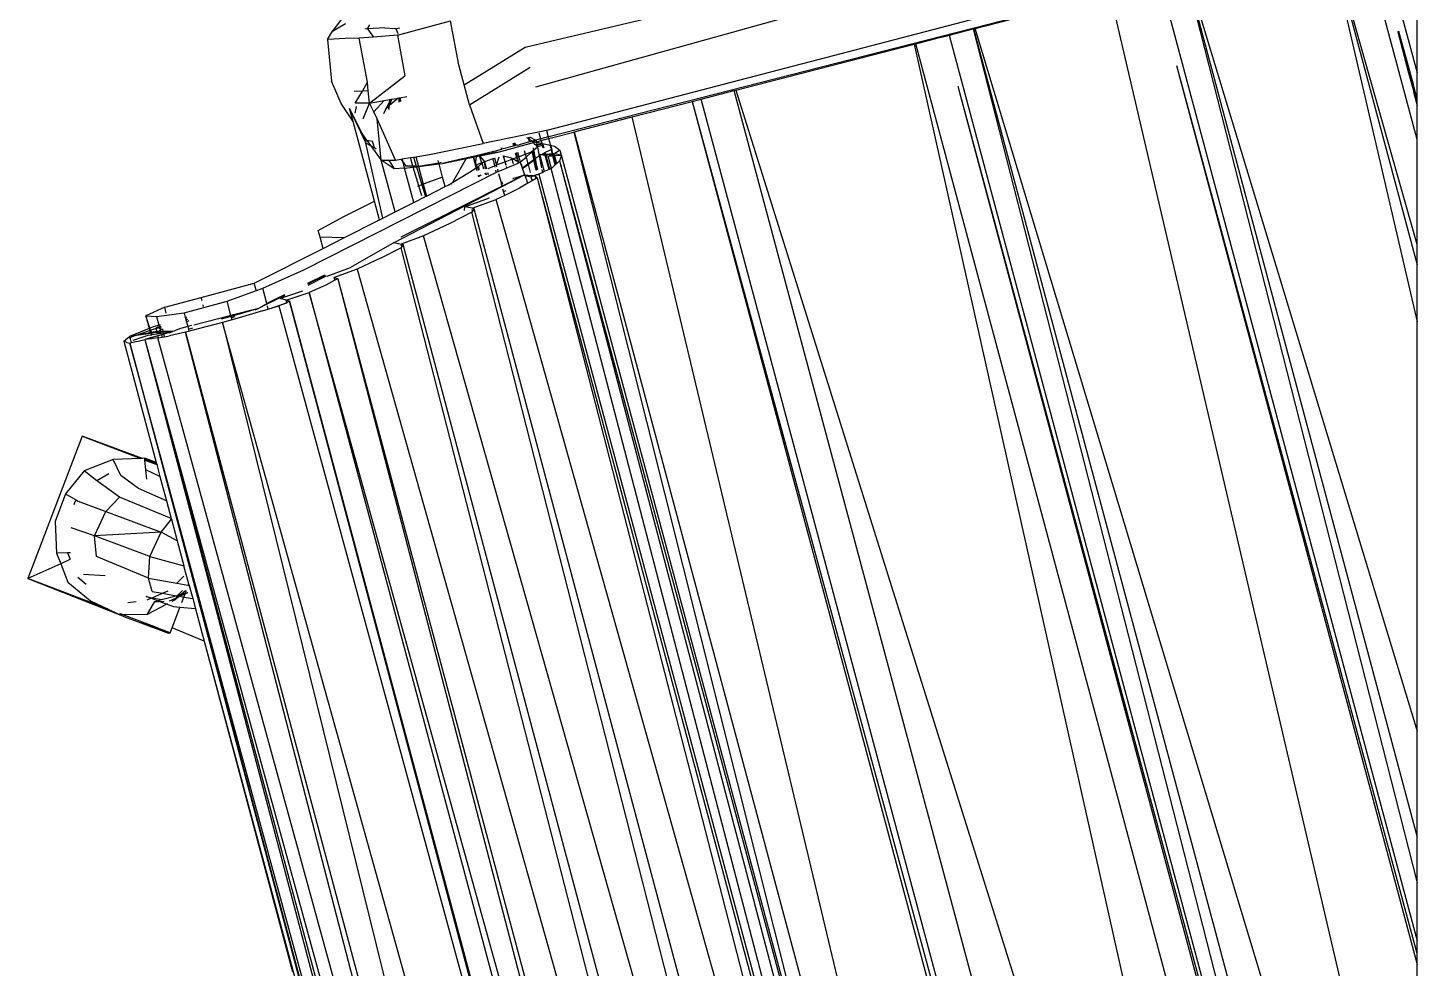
# Model space of a CAD drawing. Header units: millimetres. Extents: x -41292 to 298682, y -22072 to 33155.
# Drawn here: x 37279 to 37574.7, y 3444 to 3644 of the extents above; entities that cross this region are included whole.
import ezdxf

# ---------------------------------------------------------------- set-up
doc = ezdxf.new("R2010")
doc.units = ezdxf.units.MM

# ---------------------------------------------------------------- blocks, each defined once
blk = doc.blocks.new('AHSISHEUD')
for p, q in [((38012.2, 21288.03), (38202.05, 21332.86)), ((38014.47, 21279.56), (38202.05, 21331.83)), ((38016.93, 21270.39), (38202.05, 21318.68)), ((38202.05, 21316.3), (38017.3, 21268.98)), ((38183.06, 21311.36), (38202.05, 21229.59)), ((38183.37, 21311.44), (38202.05, 21241.73)), ((38202.05, 21246.07), (38183.5, 21311.47)), ((38202.05, 21268.35), (38190.21, 21312.5)), ((38194.52, 21310.63), (38202.05, 21282.54)), ((38202.05, 21282.54), (38202.05, 21306.4)), ((38147.34, 21302.15), (38202.05, 21097.97)), ((38152.76, 21303.54), (38202.05, 21110.32)), ((38152.87, 21303.57), (38202.05, 21120.03)), ((38153.16, 21303.65), (38202.05, 21142.56)), ((38107.97, 21291.99), (38136.65, 21299.39)), ((38136.65, 21299.39), (38202.05, 21019.32)), ((37973.74, 21294.73), (37971.22, 21291.41)), ((37971.22, 21291.41), (37973.98, 21293.06)), ((37978.66, 21291.89), (37979.15, 21292.75)), ((37985.06, 21290.58), (37996.34, 21293.61)), ((37998.09, 21284.25), (37996.34, 21293.61)), ((37970.19, 21289.62), (37971.22, 21291.41)), ((37973.91, 21289.86), (37970.19, 21289.62)), ((37970.19, 21289.62), (37971.05, 21280.78)), ((37976.92, 21289.91), (37973.91, 21289.86)), ((37979.95, 21290.16), (37976.92, 21289.91)), ((37978.67, 21280.55), (37976.92, 21289.91)), ((37978.14, 21292.02), (37978.66, 21291.89)), ((37982.37, 21292.13), (37978.66, 21291.89)), ((37978.66, 21291.89), (37979.95, 21290.16)), ((37985.06, 21290.58), (37979.95, 21290.16)), ((37982.37, 21292.13), (37984.68, 21291.99)), ((37984.68, 21291.99), (37985.58, 21292.13)), ((37984.68, 21291.99), (37985.16, 21290.9)), ((37985.06, 21290.58), (37986.62, 21281.93)), ((38095.39, 21288.75), (38100.14, 21289.97)), ((38100.14, 21289.97), (38102.01, 21290.46)), ((38102.01, 21290.46), (38102.48, 21290.58)), ((38102.48, 21290.58), (38107.58, 21291.89)), ((38102.48, 21290.58), (38202.05, 20918.98)), ((38107.58, 21291.89), (38107.69, 21291.92)), ((38107.58, 21291.89), (38202.05, 20922.68)), ((38107.69, 21291.92), (38107.97, 21291.99)), ((38202.05, 20939.76), (38107.69, 21291.92)), ((38202.05, 20980.19), (38107.97, 21291.99)), ((38197.87, 21291.3), (38197.92, 21291.31)), ((38197.92, 21291.31), (38198.06, 21291.35)), ((38197.92, 21291.31), (38200.21, 21282.59)), ((38198.06, 21291.35), (38198.16, 21291.37)), ((38200.35, 21282.77), (38198.06, 21291.35)), ((38198.16, 21291.37), (38198.22, 21291.39)), ((38200.46, 21282.91), (38198.16, 21291.37)), ((37999.23, 21280.01), (38012.2, 21288.03)), ((38057.07, 21278.87), (38095.01, 21288.65)), ((38095.01, 21288.65), (38095.39, 21288.75)), ((38095.01, 21288.65), (38194.86, 20842.27)), ((38202.05, 20890.71), (38095.39, 21288.75)), ((37999.23, 21280.01), (37998.09, 21284.25)), ((38000.36, 21275.78), (38013.33, 21283.79)), ((38202.05, 21095.29), (38150.91, 21284.03)), ((37973.08, 21276.03), (37971.05, 21280.78)), ((37977.59, 21278.68), (37978.67, 21280.55)), ((37978.85, 21278.74), (37978.67, 21280.55)), ((37979.1, 21276.13), (37986.62, 21281.93)), ((38151.18, 21282.74), (38202.05, 21092.9)), ((38200.35, 21282.77), (38200.21, 21282.59)), ((38200.21, 21282.59), (38200.89, 21280.02)), ((38200.46, 21282.91), (38200.35, 21282.77)), ((38201.09, 21280.04), (38200.35, 21282.77)), ((38201.24, 21280.05), (38200.46, 21282.91)), ((38202.05, 21277.07), (38202.05, 21282.54)), ((37977.59, 21278.68), (37975.84, 21278.61)), ((37976.09, 21276.08), (37977.59, 21278.68)), ((37978.85, 21278.74), (37977.59, 21278.68)), ((37979.1, 21276.13), (37978.85, 21278.74)), ((37985.6, 21277.26), (37987.05, 21277.51)), ((38000.36, 21275.78), (37999.23, 21280.01)), ((38049.69, 21276.96), (38056.71, 21278.77)), ((38056.71, 21278.77), (38057.07, 21278.87)), ((38175.13, 20836.82), (38056.71, 21278.77)), ((38057.07, 21278.87), (38194.15, 20842.07)), ((38202.05, 20918.29), (38104.37, 21279.64)), ((38104.58, 21278.69), (38202.05, 20914.92)), ((38201.09, 21280.04), (38200.89, 21280.02)), ((38200.89, 21280.02), (38201.15, 21279.03)), ((38201.24, 21280.05), (38201.09, 21280.04)), ((38201.31, 21279.22), (38201.09, 21280.04)), ((38201.31, 21279.22), (38201.15, 21279.03)), ((38201.15, 21279.03), (38201.36, 21278.23)), ((38201.42, 21279.36), (38201.24, 21280.05)), ((38201.42, 21279.36), (38201.31, 21279.22)), ((38201.56, 21278.28), (38201.31, 21279.22)), ((38201.56, 21278.28), (38201.36, 21278.23)), ((38201.36, 21278.23), (38202.05, 21275.62)), ((38201.71, 21278.32), (38201.42, 21279.36)), ((38201.71, 21278.32), (38201.56, 21278.28)), ((38202.05, 21276.46), (38201.56, 21278.28)), ((38202.05, 21277.07), (38201.71, 21278.32)), ((37975.62, 21272.18), (37973.08, 21276.03)), ((37974.87, 21275), (37977.62, 21269.44)), ((37975.62, 21272.18), (37974.87, 21275)), ((37977.27, 21269.91), (37974.87, 21275)), ((37976.28, 21275.38), (37975.99, 21273.98)), ((37979.1, 21276.13), (37976.09, 21276.08)), ((37977.74, 21272.74), (37979.1, 21276.13)), ((37979.1, 21276.13), (37982.26, 21276.68)), ((37980.03, 21274.25), (37979.1, 21276.13)), ((37982.26, 21276.68), (37980.03, 21274.25)), ((37982.49, 21274.77), (37982.11, 21273.81)), ((37982.26, 21276.68), (37983.38, 21276.87)), ((37982.49, 21274.77), (37983.31, 21276.2)), ((37983.24, 21275.44), (37982.49, 21274.77)), ((37983.19, 21274.96), (37983.4, 21275.59)), ((37983.24, 21275.44), (37983.19, 21274.96)), ((37983.35, 21274.74), (37983.19, 21274.96)), ((37983.31, 21276.2), (37983.24, 21275.44)), ((37983.4, 21275.59), (37983.24, 21275.44)), ((37983.31, 21276.2), (37983.73, 21276.93)), ((37983.38, 21276.87), (37983.31, 21276.2)), ((37983.38, 21276.87), (37983.73, 21276.93)), ((37985.21, 21277.19), (37983.4, 21275.59)), ((37983.4, 21275.59), (37983.87, 21276.96)), ((37983.73, 21276.93), (37983.87, 21276.96)), ((37983.87, 21276.96), (37985.21, 21277.19)), ((37985.21, 21277.19), (37985.44, 21277.23)), ((37985.42, 21276.29), (37985.44, 21277.23)), ((37985.44, 21277.23), (37985.54, 21277.25)), ((37985.54, 21277.25), (37985.6, 21277.26)), ((37985.54, 21277.25), (37985.67, 21276.48)), ((37985.6, 21277.26), (37985.79, 21276.56)), ((38000.36, 21275.78), (38003.33, 21267.51)), ((38035.02, 21273.18), (38047.75, 21276.46)), ((38047.75, 21276.46), (38047.79, 21276.47)), ((38047.75, 21276.46), (38166.22, 20834.36)), ((38047.79, 21276.47), (38049.69, 21276.96)), ((38047.79, 21276.47), (38168.1, 20834.88)), ((38168.14, 20834.89), (38049.69, 21276.96)), ((38202.05, 21276.46), (38202.05, 21277.07)), ((38202.05, 21275.62), (38202.05, 21276.46)), ((38202.05, 21268.35), (38202.05, 21275.62)), ((37980.16, 21255.25), (37975.62, 21272.18)), ((37980.75, 21272.79), (37980.03, 21274.25)), ((37981.61, 21263.95), (37980.75, 21272.79)), ((37984.62, 21264), (37980.75, 21272.79)), ((38022.67, 21269.99), (38035.02, 21273.18)), ((38141.41, 20827.5), (38035.02, 21273.18)), ((37978.26, 21267.82), (37977.27, 21269.91)), ((37977.27, 21269.91), (37977.62, 21269.44)), ((37977.62, 21269.44), (37978.17, 21268.32)), ((37977.62, 21269.44), (37978.47, 21268.26)), ((38016.75, 21270.32), (38003.33, 21267.51)), ((38012.99, 21268.49), (38012.61, 21268.71)), ((38012.99, 21268.49), (38012.9, 21268.82)), ((38013.18, 21268.38), (38013.05, 21268.88)), ((38013.18, 21268.93), (38014.48, 21268.23)), ((38015.57, 21268.52), (38015.24, 21269.73)), ((38017.12, 21268.93), (38015.57, 21268.52)), ((38016.93, 21270.39), (38016.75, 21270.32)), ((38016.75, 21270.32), (38017.12, 21268.93)), ((38017.3, 21268.98), (38017.12, 21268.93)), ((38017.12, 21268.93), (38017.21, 21268.58)), ((38017.21, 21268.58), (38018.1, 21268.82)), ((38018.1, 21268.82), (38022.57, 21269.97)), ((38022.57, 21269.97), (38022.67, 21269.99)), ((38022.57, 21269.97), (38082.36, 21032.27)), ((38022.67, 21269.99), (38141.24, 20827.46)), ((37978.17, 21268.32), (37978.26, 21267.82)), ((37978.17, 21268.32), (37978.47, 21268.26)), ((37978.36, 21267.62), (37978.26, 21267.82)), ((37981.98, 21251.67), (37978.36, 21267.62)), ((37979.36, 21267.04), (37978.36, 21267.62)), ((37978.47, 21268.26), (37979.77, 21268)), ((37978.47, 21268.26), (37979.36, 21267.04)), ((37979.36, 21267.04), (37981.61, 21263.95)), ((37980.14, 21266.58), (37979.36, 21267.04)), ((37979.77, 21268), (37979.82, 21268.02)), ((37980.14, 21266.58), (37979.77, 21268)), ((37980.55, 21266.35), (37980.14, 21266.58)), ((37991.86, 21265.19), (38003.33, 21267.51)), ((38006.46, 21265.7), (38002.51, 21264.95)), ((38002.58, 21264.91), (38006.46, 21265.7)), ((38005.05, 21265.7), (38004.61, 21265.58)), ((38005.04, 21265.75), (38005.05, 21265.7)), ((38005.39, 21265.79), (38005.05, 21265.7)), ((38005.39, 21265.79), (38005.36, 21265.87)), ((38007.14, 21266.26), (38005.39, 21265.79)), ((38006.46, 21265.7), (38014.04, 21267.74)), ((38007.14, 21266.57), (38007.2, 21266.45)), ((38007.18, 21266.39), (38007.14, 21266.26)), ((38007.21, 21266.28), (38007.14, 21266.26)), ((38007.2, 21266.45), (38007.16, 21266.58)), ((38007.2, 21266.45), (38007.18, 21266.39)), ((38007.24, 21266.29), (38007.18, 21266.39)), ((38007.18, 21266.39), (38007.21, 21266.28)), ((38007.25, 21266.61), (38007.2, 21266.45)), ((38007.24, 21266.29), (38007.21, 21266.28)), ((38009.76, 21266.96), (38007.24, 21266.29)), ((38009.61, 21267.53), (38009.76, 21266.96)), ((38010, 21267.02), (38009.76, 21266.96)), ((38010, 21267.02), (38009.85, 21267.63)), ((38010, 21267.68), (38010.17, 21267.07)), ((38010.17, 21267.07), (38010, 21267.02)), ((38010.59, 21267.18), (38010.17, 21267.07)), ((38010.59, 21267.18), (38010.3, 21267.18)), ((38010.59, 21267.18), (38010.94, 21267.28)), ((38013.15, 21267.87), (38010.94, 21267.28)), ((38012.04, 21266.06), (38012.26, 21265.23)), ((38012.26, 21265.23), (38013.64, 21265.73)), ((38012.42, 21264.65), (38013.64, 21265.73)), ((38013.15, 21267.87), (38012.99, 21268.49)), ((38013.18, 21268.38), (38012.99, 21268.49)), ((38013.3, 21267.91), (38013.15, 21267.87)), ((38013.78, 21268.04), (38013.18, 21268.38)), ((38013.3, 21267.91), (38013.18, 21268.38)), ((38013.78, 21268.04), (38013.3, 21267.91)), ((38013.64, 21265.73), (38013.57, 21265.92)), ((38013.7, 21265.75), (38013.64, 21265.73)), ((38013.64, 21265.73), (38013.93, 21264.55)), ((38013.7, 21265.75), (38013.66, 21265.88)), ((38013.7, 21265.75), (38014.11, 21266.15)), ((38013.84, 21265.81), (38013.7, 21265.75)), ((38014.13, 21264.08), (38013.7, 21265.75)), ((38014.48, 21268.23), (38013.78, 21268.04)), ((38013.95, 21267.84), (38013.78, 21268.04)), ((38013.89, 21265.79), (38013.84, 21265.81)), ((38014.27, 21264.18), (38013.89, 21265.79)), ((38014.31, 21264.22), (38013.89, 21265.79)), ((38014.52, 21268.21), (38013.95, 21267.84)), ((38014.04, 21267.74), (38013.95, 21267.84)), ((38014.11, 21266.15), (38014.03, 21266.59)), ((38014.4, 21267.8), (38014.04, 21267.74)), ((38014.39, 21267.34), (38014.04, 21267.74)), ((38014.11, 21266.15), (38014.86, 21266.81)), ((38014.44, 21264.31), (38014.11, 21266.15)), ((38014.39, 21267.34), (38014.74, 21267.38)), ((38014.61, 21267.09), (38014.39, 21267.34)), ((38014.4, 21267.8), (38014.61, 21267.88)), ((38014.64, 21267.75), (38014.4, 21267.8)), ((38014.48, 21268.23), (38014.52, 21268.21)), ((38015.57, 21268.52), (38014.52, 21268.21)), ((38014.52, 21268.21), (38014.61, 21267.88)), ((38014.61, 21267.88), (38015.66, 21268.16)), ((38014.61, 21267.88), (38014.64, 21267.75)), ((38014.61, 21267.09), (38014.8, 21267.15)), ((38014.86, 21266.81), (38014.61, 21267.09)), ((38015.84, 21267.5), (38014.64, 21267.75)), ((38014.64, 21267.75), (38014.74, 21267.38)), ((38014.74, 21267.38), (38015.85, 21267.47)), ((38014.74, 21267.38), (38014.8, 21267.15)), ((38014.8, 21267.15), (38015.85, 21267.47)), ((38014.8, 21267.15), (38014.86, 21266.81)), ((38015.94, 21267.11), (38014.86, 21266.81)), ((38014.92, 21266.72), (38014.86, 21266.81)), ((38015.25, 21264.91), (38014.92, 21266.72)), ((38015.66, 21268.16), (38015.57, 21268.52)), ((38015.66, 21268.16), (38017.21, 21268.58)), ((38015.84, 21267.5), (38015.66, 21268.16)), ((38015.93, 21267.51), (38015.84, 21267.5)), ((38015.85, 21267.47), (38015.84, 21267.5)), ((38015.85, 21267.47), (38015.93, 21267.51)), ((38015.94, 21267.11), (38015.85, 21267.47)), ((38016.05, 21266.69), (38015.88, 21266.62)), ((38015.93, 21267.51), (38016.18, 21266.59)), ((38015.93, 21267.51), (38017.59, 21267.17)), ((38016.05, 21266.69), (38015.94, 21267.11)), ((38016.08, 21266.6), (38016.05, 21266.69)), ((38016.45, 21265.59), (38017.78, 21266.27)), ((38017.21, 21268.58), (38017.59, 21267.17)), ((38017.59, 21267.17), (38017.78, 21266.43)), ((38017.59, 21267.17), (38017.81, 21266.43)), ((38017.74, 21266.44), (38017.59, 21267.17)), ((38017.59, 21267.17), (38018.44, 21266.99)), ((38017.78, 21266.27), (38017.82, 21266.29)), ((38018.02, 21265.33), (38017.78, 21266.27)), ((38017.82, 21266.29), (38017.85, 21266.3)), ((38017.82, 21266.29), (38018.07, 21265.33)), ((38017.85, 21266.3), (38018.05, 21266.4)), ((38017.85, 21266.3), (38018.07, 21265.33)), ((38018.44, 21266.99), (38019.63, 21266.1)), ((38019.63, 21266.1), (38018.44, 21265.35)), ((38019.63, 21266.1), (38019.91, 21265.07)), ((38202.05, 21246.07), (38202.05, 21268.35)), ((37981.61, 21263.95), (37983.21, 21263.98)), ((37984.35, 21262.17), (37981.61, 21263.95)), ((37984.55, 21252.97), (37981.61, 21263.95)), ((37983.21, 21263.98), (37984.62, 21264)), ((37983.21, 21263.98), (37984.35, 21262.17)), ((37984.62, 21264), (37985.81, 21264.2)), ((37985.81, 21264.2), (37986.07, 21264.24)), ((37985.81, 21264.2), (37986.24, 21263.58)), ((37986.07, 21264.24), (37987.8, 21264.52)), ((37986.24, 21263.58), (37986.07, 21264.24)), ((37986.24, 21263.58), (37986.85, 21262.71)), ((37986.59, 21262.26), (37986.24, 21263.58)), ((37987.8, 21264.52), (37988.47, 21264.63)), ((37988.36, 21262.69), (37987.8, 21264.52)), ((37988.47, 21264.63), (37988.96, 21264.71)), ((37988.47, 21264.63), (37989.07, 21262.68)), ((37988.96, 21264.71), (37991.86, 21265.19)), ((37988.96, 21264.71), (37989.51, 21262.67)), ((37993.86, 21263.37), (37989.51, 21262.67)), ((37989.51, 21262.67), (37993.91, 21263.19)), ((37993.86, 21263.37), (37993.71, 21263.92)), ((37994.39, 21263.46), (37993.86, 21263.37)), ((37993.91, 21263.19), (37993.86, 21263.37)), ((37993.91, 21263.19), (37994.64, 21263.29)), ((37994.67, 21260.35), (37993.91, 21263.19)), ((37994.64, 21263.29), (37999.71, 21264.32)), ((37998.87, 21264.26), (37994.64, 21263.29)), ((37999.71, 21264.32), (37996.78, 21259.25)), ((37999.77, 21264.43), (37998.87, 21264.26)), ((37999.71, 21264.32), (38001.25, 21264.64)), ((37999.77, 21264.43), (37999.71, 21264.32)), ((37999.79, 21264.47), (37999.77, 21264.43)), ((38001.19, 21264.79), (37999.79, 21264.47)), ((38001.22, 21264.71), (37999.79, 21264.47)), ((38001.84, 21264.94), (38001.19, 21264.79)), ((38001.22, 21264.71), (38001.19, 21264.79)), ((38001.82, 21264.82), (38001.22, 21264.71)), ((38001.25, 21264.64), (38001.22, 21264.71)), ((38001.25, 21264.64), (38001.82, 21264.75)), ((38001.66, 21263.58), (38001.25, 21264.64)), ((38001.62, 21263.23), (38001.25, 21264.64)), ((38001.61, 21263.18), (38001.56, 21262.86)), ((38001.68, 21262.9), (38001.56, 21262.86)), ((38001.56, 21262.86), (38001.57, 21262.82)), ((38001.62, 21263.23), (38001.61, 21263.18)), ((38001.68, 21262.9), (38001.61, 21263.18)), ((38001.66, 21263.58), (38001.62, 21263.23)), ((38001.82, 21264.75), (38001.66, 21263.58)), ((38001.9, 21262.98), (38001.66, 21263.58)), ((38001.9, 21262.98), (38001.68, 21262.9)), ((38001.83, 21262.36), (38001.68, 21262.9)), ((38002.51, 21264.95), (38001.82, 21264.82)), ((38001.84, 21264.94), (38001.82, 21264.82)), ((38001.82, 21264.75), (38002.53, 21264.9)), ((38001.82, 21264.82), (38001.82, 21264.75)), ((38002.39, 21265.07), (38001.84, 21264.94)), ((38003.02, 21263.39), (38001.9, 21262.98)), ((38002.08, 21262.53), (38001.9, 21262.98)), ((38002.35, 21262.71), (38003.05, 21263.32)), ((38004.61, 21265.58), (38002.39, 21265.07)), ((38002.49, 21265.01), (38002.39, 21265.07)), ((38002.51, 21264.95), (38002.49, 21265.01)), ((38002.53, 21264.9), (38002.51, 21264.95)), ((38002.58, 21264.91), (38002.53, 21264.9)), ((38003.02, 21263.39), (38002.53, 21264.9)), ((38003.57, 21263.79), (38002.58, 21264.91)), ((38003.19, 21263.45), (38003.02, 21263.39)), ((38003.05, 21263.32), (38003.02, 21263.39)), ((38003.05, 21263.32), (38003.19, 21263.45)), ((38003.47, 21262.04), (38003.05, 21263.32)), ((38003.19, 21263.45), (38003.57, 21263.79)), ((38003.6, 21263.6), (38003.19, 21263.45)), ((38003.57, 21263.79), (38003.6, 21263.6)), ((38005.37, 21264.27), (38003.6, 21263.6)), ((38003.6, 21263.6), (38004.01, 21262.14)), ((38003.82, 21262.11), (38003.6, 21263.6)), ((38004.34, 21262.21), (38005.7, 21262.79)), ((38005.69, 21264.36), (38005.37, 21264.27)), ((38005.37, 21264.27), (38005.7, 21262.79)), ((38005.7, 21262.79), (38006.07, 21262.95)), ((38005.7, 21262.79), (38005.76, 21262.49)), ((38006.11, 21263.08), (38005.76, 21264.38)), ((38006.11, 21263.08), (38006.07, 21262.95)), ((38006.07, 21262.95), (38006.14, 21262.97)), ((38006.6, 21264.6), (38006.11, 21263.08)), ((38006.14, 21262.97), (38006.11, 21263.08)), ((38006.14, 21262.97), (38007.91, 21263.62)), ((38006.24, 21262.59), (38006.14, 21262.97)), ((38007.59, 21264.83), (38007.51, 21264.85)), ((38007.58, 21264.87), (38007.59, 21264.83)), ((38007.65, 21264.81), (38007.59, 21264.83)), ((38007.59, 21264.83), (38007.91, 21263.62)), ((38007.65, 21264.81), (38007.63, 21264.88)), ((38009.35, 21264.42), (38007.65, 21264.81)), ((38007.97, 21263.65), (38007.65, 21264.81)), ((38007.91, 21263.62), (38007.97, 21263.65)), ((38007.91, 21263.62), (38008.09, 21262.95)), ((38007.97, 21263.65), (38009.41, 21264.18)), ((38008.16, 21262.96), (38007.97, 21263.65)), ((38008.33, 21262.34), (38009.73, 21262.94)), ((38009.35, 21264.42), (38009.41, 21264.18)), ((38009.63, 21264.26), (38009.35, 21264.42)), ((38009.41, 21264.18), (38009.63, 21264.26)), ((38009.41, 21264.18), (38009.65, 21263.26)), ((38009.63, 21264.26), (38010.41, 21264.54)), ((38010.64, 21263.65), (38009.63, 21264.26)), ((38009.69, 21263.09), (38009.73, 21262.94)), ((38009.69, 21263.09), (38009.75, 21262.95)), ((38009.73, 21262.94), (38009.75, 21262.95)), ((38009.75, 21262.95), (38010.72, 21263.36)), ((38010.14, 21265.55), (38010.41, 21264.54)), ((38010.61, 21264.62), (38010.36, 21265.61)), ((38010.41, 21264.54), (38010.61, 21264.62)), ((38010.41, 21264.54), (38010.64, 21263.65)), ((38010.57, 21265.67), (38010.86, 21264.71)), ((38010.61, 21264.62), (38010.86, 21264.71)), ((38010.89, 21263.51), (38010.61, 21264.62)), ((38010.64, 21263.65), (38010.7, 21263.47)), ((38010.89, 21263.51), (38010.64, 21263.65)), ((38010.71, 21263.41), (38010.72, 21263.36)), ((38010.72, 21263.36), (38010.91, 21263.44)), ((38010.86, 21264.71), (38012.26, 21265.23)), ((38010.86, 21264.71), (38011.19, 21263.56)), ((38010.91, 21263.44), (38010.9, 21263.47)), ((38010.91, 21263.44), (38010.96, 21263.47)), ((38010.96, 21263.47), (38010.94, 21263.48)), ((38010.96, 21263.47), (38011.19, 21263.56)), ((38011.19, 21263.56), (38012.42, 21264.65)), ((38011.3, 21263.27), (38011.19, 21263.56)), ((38011.37, 21263.23), (38011.3, 21263.27)), ((38011.34, 21263.16), (38011.3, 21263.27)), ((38011.34, 21263.16), (38011.37, 21263.23)), ((38011.51, 21262.69), (38011.34, 21263.16)), ((38011.37, 21263.23), (38011.51, 21262.69)), ((38012.83, 21263.12), (38011.67, 21262.27)), ((38011.69, 21262.19), (38012.84, 21263.06)), ((38012.26, 21265.23), (38012.42, 21264.65)), ((38012.42, 21264.65), (38012.83, 21263.12)), ((38014.06, 21264.03), (38012.83, 21263.12)), ((38012.83, 21263.12), (38012.84, 21263.06)), ((38012.84, 21263.06), (38014.06, 21264.03)), ((38012.84, 21263.06), (38013.31, 21261.33)), ((38013.93, 21264.55), (38014.09, 21264.05)), ((38014.09, 21264.05), (38014.06, 21264)), ((38014.09, 21264.05), (38014.06, 21264.03)), ((38014.06, 21264), (38014.67, 21261.88)), ((38014.59, 21261.85), (38014.06, 21264)), ((38014.64, 21261.87), (38014.06, 21264)), ((38014.13, 21264.08), (38014.09, 21264.05)), ((38014.27, 21264.18), (38014.13, 21264.08)), ((38014.7, 21261.89), (38014.13, 21264.08)), ((38014.31, 21264.22), (38014.27, 21264.18)), ((38014.85, 21261.96), (38014.27, 21264.18)), ((38014.44, 21264.31), (38014.31, 21264.22)), ((38014.71, 21262.73), (38014.31, 21264.22)), ((38015.25, 21264.91), (38014.44, 21264.31)), ((38014.71, 21262.73), (38014.44, 21264.31)), ((38014.85, 21261.96), (38014.71, 21262.73)), ((38014.92, 21261.98), (38014.71, 21262.73)), ((38015.38, 21265), (38015.25, 21264.91)), ((38015.77, 21262.33), (38015.25, 21264.91)), ((38015.31, 21265.24), (38015.38, 21265)), ((38015.57, 21265.14), (38015.38, 21265)), ((38015.38, 21265), (38016.06, 21262.45)), ((38015.57, 21265.14), (38016.36, 21265.55)), ((38016.45, 21265.21), (38015.57, 21265.14)), ((38016.52, 21264.97), (38015.57, 21265.14)), ((38016.36, 21265.55), (38016.45, 21265.59)), ((38016.45, 21265.21), (38016.36, 21265.55)), ((38016.45, 21265.59), (38016.56, 21265.22)), ((38016.56, 21265.22), (38016.45, 21265.21)), ((38016.52, 21264.97), (38016.45, 21265.21)), ((38017.32, 21261.99), (38016.52, 21264.97)), ((38016.63, 21264.95), (38016.52, 21264.97)), ((38018.02, 21265.33), (38016.56, 21265.22)), ((38016.56, 21265.22), (38018.04, 21265.28)), ((38016.56, 21265.22), (38016.63, 21264.95)), ((38016.63, 21264.95), (38017.43, 21262.04)), ((38017.11, 21264.86), (38016.63, 21264.95)), ((38017.11, 21264.86), (38018.06, 21265.19)), ((38017.11, 21264.86), (38018.12, 21264.94)), ((38017.82, 21262.24), (38017.11, 21264.86)), ((38018.63, 21262.97), (38017.82, 21262.24)), ((38018.04, 21265.28), (38018.02, 21265.33)), ((38018.07, 21265.33), (38018.02, 21265.33)), ((38018.06, 21265.19), (38018.04, 21265.28)), ((38018.04, 21265.28), (38018.09, 21265.28)), ((38018.06, 21265.19), (38018.11, 21265.2)), ((38018.12, 21264.94), (38018.06, 21265.19)), ((38018.39, 21265.36), (38018.07, 21265.33)), ((38018.07, 21265.33), (38018.09, 21265.28)), ((38018.09, 21265.28), (38018.36, 21265.29)), ((38018.09, 21265.28), (38018.11, 21265.2)), ((38018.11, 21265.2), (38018.36, 21265.29)), ((38018.11, 21265.2), (38018.18, 21264.94)), ((38018.12, 21264.94), (38018.18, 21264.94)), ((38018.63, 21262.97), (38018.12, 21264.94)), ((38018.18, 21264.94), (38018.45, 21264.96)), ((38018.18, 21264.94), (38018.68, 21263.02)), ((38018.18, 21264.94), (38018.72, 21263.05)), ((38018.39, 21265.36), (38018.36, 21265.29)), ((38018.36, 21265.29), (38018.45, 21264.96)), ((38018.44, 21265.35), (38018.39, 21265.36)), ((38019.91, 21265.07), (38018.44, 21265.35)), ((38018.45, 21264.96), (38019.91, 21265.07)), ((38018.45, 21264.96), (38018.91, 21263.22)), ((38018.68, 21263.02), (38018.63, 21262.97)), ((38018.72, 21263.05), (38018.68, 21263.02)), ((38018.91, 21263.22), (38018.72, 21263.05)), ((38019.57, 21263.82), (38018.91, 21263.22)), ((38019.94, 21264.96), (38019.57, 21263.82)), ((38019.57, 21263.82), (38133, 20832.12)), ((38019.57, 21263.82), (38136.36, 20830.73)), ((38019.98, 21265.08), (38019.91, 21265.07)), ((38019.91, 21265.07), (38019.94, 21264.96)), ((38019.98, 21265.08), (38019.94, 21264.96)), ((38082.36, 21032.27), (38019.98, 21265.08)), ((37965.17, 21240.65), (38006.45, 21261.54)), ((37986.59, 21262.26), (37984.35, 21262.17)), ((37986.59, 21262.26), (37988.42, 21262.5)), ((37988.54, 21255), (37986.59, 21262.26)), ((37988.36, 21262.69), (37986.85, 21262.71)), ((37989.07, 21262.68), (37988.36, 21262.69)), ((37988.42, 21262.5), (37988.36, 21262.69)), ((37988.42, 21262.5), (37989.1, 21262.58)), ((37989.63, 21258.53), (37988.42, 21262.5)), ((37989.51, 21262.67), (37989.07, 21262.68)), ((37989.07, 21262.68), (37989.1, 21262.58)), ((37989.1, 21262.58), (37989.51, 21262.67)), ((37989.1, 21262.58), (37990.28, 21258.76)), ((37989.51, 21262.67), (37990.53, 21258.85)), ((37994.67, 21260.35), (37990.53, 21258.85)), ((37995.2, 21258.36), (37994.67, 21260.35)), ((37996.78, 21259.25), (38000.42, 21261.43)), ((38000.42, 21261.43), (38001.83, 21262.36)), ((38001.83, 21262.36), (38002.08, 21262.53)), ((38002.02, 21261.75), (38001.83, 21262.36)), ((38001.99, 21261.74), (38001.83, 21262.36)), ((38002.08, 21262.53), (38002.35, 21262.71)), ((38002.35, 21261.82), (38002.08, 21262.53)), ((38002.34, 21260.43), (38002.26, 21260.73)), ((38002.38, 21260.45), (38002.3, 21260.74)), ((38002.43, 21261.83), (38002.35, 21262.71)), ((38002.55, 21260.49), (38002.52, 21260.81)), ((38002.84, 21260.57), (38002.72, 21260.88)), ((38003.86, 21260.84), (38003.74, 21261.2)), ((38004, 21260.88), (38003.94, 21261.26)), ((38004.23, 21261.35), (38004.33, 21260.97)), ((38005.9, 21261.88), (38006, 21261.42)), ((38006.52, 21261.57), (38006.39, 21262.04)), ((38006.45, 21261.54), (38006.52, 21261.57)), ((38006.52, 21261.57), (38008.26, 21262.31)), ((38007.17, 21259.13), (38006.65, 21261.07)), ((38011.93, 21260.77), (38007.35, 21258.46)), ((38007.37, 21258.4), (38011.93, 21260.77)), ((38008.18, 21262.61), (38008.26, 21262.31)), ((38008.33, 21262.34), (38008.25, 21262.63)), ((38008.26, 21262.31), (38008.33, 21262.34)), ((38009.6, 21260.11), (38011.93, 21260.77)), ((38011.67, 21262.27), (38011.51, 21262.69)), ((38011.69, 21262.19), (38011.67, 21262.27)), ((38012.17, 21260.87), (38011.69, 21262.19)), ((38012.2, 21260.79), (38011.93, 21260.77)), ((38011.93, 21260.77), (38012.22, 21260.75)), ((38012.22, 21260.75), (38012.2, 21260.79)), ((38013.48, 21260.67), (38012.2, 21260.79)), ((38012.22, 21260.75), (38013.47, 21260.47)), ((38012.82, 21259.09), (38012.22, 21260.75)), ((38013.42, 21260.89), (38013.48, 21260.67)), ((38013.53, 21260.49), (38013.47, 21260.47)), ((38013.47, 21260.47), (38013.7, 21259.6)), ((38013.48, 21260.67), (38013.53, 21260.49)), ((38013.96, 21260.64), (38013.48, 21260.67)), ((38013.53, 21260.49), (38013.96, 21260.64)), ((38014.45, 21260.61), (38013.53, 21260.49)), ((38014.58, 21260.11), (38013.7, 21259.6)), ((38013.96, 21260.64), (38014.82, 21260.92)), ((38014.45, 21260.61), (38013.96, 21260.64)), ((38014.58, 21260.11), (38014.45, 21260.61)), ((38014.45, 21260.61), (38014.76, 21260.21)), ((38014.76, 21260.21), (38014.58, 21260.11)), ((38014.76, 21260.21), (38125.13, 20832.34)), ((38014.76, 21260.21), (38091.26, 20974.7)), ((38014.82, 21260.92), (38014.8, 21261.01)), ((38014.82, 21260.92), (38014.88, 21260.95)), ((38014.88, 21260.95), (38014.86, 21261.01)), ((38014.88, 21260.95), (38014.92, 21260.96)), ((38014.9, 21261.02), (38014.92, 21260.96)), ((38014.92, 21260.96), (38014.94, 21260.97)), ((38014.94, 21260.97), (38014.93, 21261.02)), ((38014.94, 21260.97), (38015.02, 21260.99)), ((38015.02, 21260.99), (38015.15, 21261.04)), ((38015.02, 21260.99), (38015.02, 21261.02)), ((38015.96, 21261.39), (38015.15, 21261.04)), ((38015.15, 21261.04), (38130.16, 20831.81)), ((38015.96, 21261.39), (38015.84, 21261.98)), ((38016.31, 21261.54), (38015.96, 21261.39)), ((38016.09, 21262.33), (38016.31, 21261.54)), ((38017.32, 21261.99), (38016.31, 21261.54)), ((38017.43, 21262.04), (38017.32, 21261.99)), ((38017.76, 21262.19), (38017.43, 21262.04)), ((38017.82, 21262.24), (38017.76, 21262.19)), ((38130.16, 20831.81), (38017.76, 21262.19)), ((37984.39, 21246.44), (38007.37, 21258.4)), ((37985.87, 21247.7), (38007.35, 21258.46)), ((37989.34, 21258.43), (37989.63, 21258.53)), ((37989.63, 21258.53), (37989.84, 21258.6)), ((37990.28, 21256.39), (37989.63, 21258.53)), ((37990.28, 21258.76), (37989.84, 21258.6)), ((37990.53, 21258.85), (37990.28, 21258.76)), ((37990.28, 21258.76), (37991.05, 21256.26)), ((37990.53, 21258.85), (37991.21, 21256.34)), ((37991.21, 21256.34), (37995.2, 21258.36)), ((38007.35, 21258.46), (37992.15, 21250.77)), ((37995.2, 21258.36), (37995.87, 21258.7)), ((37995.87, 21258.7), (37996.78, 21259.25)), ((37996.6, 21258.93), (37996.57, 21258.89)), ((38007.17, 21259.13), (38007.1, 21259.09)), ((38007.43, 21259.28), (38007.17, 21259.13)), ((38007.23, 21258.89), (38007.17, 21259.13)), ((38007.17, 21258.84), (38007.23, 21258.89)), ((38007.23, 21258.89), (38007.51, 21259.1)), ((38007.35, 21258.46), (38007.23, 21258.89)), ((38007.37, 21258.4), (38007.35, 21258.46)), ((38007.38, 21258.34), (38007.37, 21258.4)), ((38007.65, 21257.33), (38007.51, 21257.85)), ((38007.58, 21257.3), (38007.65, 21257.33)), ((38007.65, 21257.33), (38008.21, 21257.52)), ((38007.88, 21256.49), (38007.65, 21257.33)), ((38011.06, 21258.06), (38007.88, 21256.49)), ((38012.82, 21259.09), (38011.06, 21258.06)), ((38013.7, 21259.6), (38012.82, 21259.09)), ((37973.48, 21251.95), (37980.16, 21255.25)), ((37981.22, 21251.29), (37980.16, 21255.25)), ((37984.55, 21252.97), (37988.54, 21255)), ((37988.54, 21255), (37991.05, 21256.26)), ((37991.05, 21256.26), (37991.21, 21256.34)), ((37999.31, 21253.25), (37999.42, 21254.07)), ((37999.42, 21254.07), (38004.65, 21255.96)), ((38000.94, 21253.75), (37999.42, 21254.07)), ((38000.94, 21253.75), (38006.08, 21255.6)), ((38007.88, 21256.49), (38006.08, 21255.6)), ((38125.13, 20832.34), (38006.08, 21255.6)), ((37968.22, 21249.02), (37973.48, 21251.95)), ((37973.66, 21247.46), (37981.22, 21251.29)), ((37981.22, 21251.29), (37981.98, 21251.67)), ((37981.98, 21251.67), (37984.55, 21252.97)), ((38000.88, 21252.96), (37996.23, 21250.51)), ((38001.02, 21253.17), (38000.88, 21252.96)), ((38108.51, 20831.47), (38000.88, 21252.96)), ((38000.91, 21253.57), (38001.02, 21253.17)), ((38001.37, 21253.66), (38000.94, 21253.75)), ((38001.37, 21253.66), (38001.02, 21253.17)), ((38114.14, 20831), (38001.37, 21253.66)), ((37968.6, 21247.61), (37968.22, 21249.02)), ((37996.23, 21250.51), (37990.62, 21247.86)), ((37954.59, 21237.81), (37969.24, 21245.22)), ((37969.24, 21245.22), (37968.6, 21247.61)), ((37973.66, 21247.46), (37968.6, 21247.61)), ((37969.24, 21245.22), (37973.66, 21247.46)), ((37984.39, 21246.44), (37975.07, 21241.13)), ((37981.62, 21243.18), (37985.79, 21245.36)), ((37984.39, 21246.44), (37985.86, 21246.11)), ((37985.99, 21245.63), (37985.79, 21245.36)), ((37985.79, 21245.36), (38092.19, 20830.51)), ((37990.62, 21247.86), (37985.86, 21246.11)), ((37985.86, 21246.11), (37986.29, 21246.03)), ((37985.99, 21245.63), (37985.86, 21246.11)), ((37986.29, 21246.03), (37985.99, 21245.63)), ((38097.33, 20830.09), (37986.29, 21246.03)), ((38108.51, 20831.47), (37990.62, 21247.86)), ((38202.05, 21241.73), (38202.05, 21246.07)), ((37981.62, 21243.18), (37976.49, 21240.78)), ((37956.38, 21236.78), (37965.17, 21240.65)), ((37969.53, 21239.53), (37965.94, 21237.77)), ((37965.96, 21237.71), (37969.53, 21239.53)), ((37969.65, 21239.49), (37965.97, 21237.66)), ((37966.03, 21237.43), (37969.97, 21239.41)), ((37969.53, 21239.53), (37969.56, 21239.52)), ((37970.11, 21239.31), (37975.07, 21241.13)), ((37976.49, 21240.78), (37971.6, 21239.01)), ((37976.49, 21240.78), (38092.19, 20830.51)), ((38202.05, 21229.59), (38202.05, 21241.73)), ((37943.3, 21234.79), (37954.59, 21237.81)), ((37948.81, 21234), (37956.38, 21236.78)), ((37954.98, 21236.34), (37954.59, 21237.81)), ((37957.26, 21233.49), (37956.38, 21236.78)), ((37960.66, 21234.77), (37964.94, 21236.19)), ((37969.85, 21237.42), (37966.27, 21235.82)), ((37971.75, 21238.45), (37969.85, 21237.42)), ((37971.75, 21238.45), (37971.6, 21239.01)), ((37971.6, 21239.01), (37972.34, 21238.77)), ((37972.34, 21238.77), (37971.75, 21238.45)), ((37972.34, 21238.77), (38081.95, 20829.69)), ((37972.34, 21238.77), (38079.12, 20829.61)), ((37935.54, 21232.71), (37943.3, 21234.79)), ((37939.64, 21231.54), (37948.81, 21234)), ((37943.51, 21234.04), (37943.3, 21234.79)), ((37943.82, 21232.85), (37943.72, 21233.25)), ((37949.63, 21230.94), (37948.81, 21234)), ((37957.15, 21233.35), (37955.52, 21232.47)), ((37957.3, 21233.35), (37955.52, 21232.47)), ((37959.23, 21234.49), (37957.26, 21233.49)), ((37957.28, 21233.43), (37957.26, 21233.49)), ((37959.23, 21234.49), (37957.28, 21233.43)), ((37957.3, 21233.35), (37957.28, 21233.43)), ((37961.06, 21235.22), (37957.3, 21233.35)), ((37957.31, 21233.3), (37957.3, 21233.35)), ((37957.57, 21232.32), (37961.55, 21233.67)), ((37961, 21235.36), (37959.23, 21234.49)), ((37961.55, 21233.67), (37959.81, 21233.04)), ((37960.03, 21234.56), (37960.66, 21234.77)), ((37960.15, 21234.53), (37960.03, 21234.56)), ((37960.08, 21234.5), (37960.15, 21234.53)), ((37960.15, 21234.53), (37960.66, 21234.77)), ((37961.4, 21234.21), (37960.15, 21234.53)), ((37961.4, 21234.21), (37966.27, 21235.82)), ((37961.4, 21234.21), (37962.07, 21234.01)), ((37961.55, 21233.67), (37961.4, 21234.21)), ((37961.61, 21233.7), (37961.55, 21233.67)), ((37962.07, 21234.01), (37961.61, 21233.7)), ((37962.07, 21234.01), (38070.68, 20828.67)), ((38070.12, 20828.72), (37962.07, 21234.01)), ((37966.27, 21235.82), (38075.22, 20829.21)), ((38079.12, 20829.61), (37966.27, 21235.82)), ((37935.54, 21232.71), (37931.5, 21230.87)), ((37931.5, 21230.87), (37933.81, 21230.73)), ((37932.38, 21228.26), (37931.5, 21230.87)), ((37931.5, 21230.87), (37932.22, 21228.19)), ((37933.81, 21230.73), (37939.64, 21231.54)), ((37933.81, 21230.73), (37934.3, 21228.9)), ((37935.88, 21231.44), (37935.54, 21232.71)), ((37939.64, 21231.54), (37939.92, 21230.5)), ((37940.19, 21230.58), (37939.92, 21230.5)), ((37939.92, 21230.5), (37939.95, 21230.37)), ((37939.95, 21230.37), (37940.26, 21230.47)), ((37939.95, 21230.37), (37940.04, 21230.04)), ((37946.96, 21230.25), (37941.71, 21228.92)), ((37949.63, 21230.94), (37946.96, 21230.25)), ((37949.67, 21230.76), (37947.57, 21230.15)), ((37955.52, 21232.47), (37949.63, 21230.94)), ((37949.67, 21230.76), (37949.63, 21230.94)), ((37955.52, 21232.47), (37949.67, 21230.76)), ((37949.75, 21230.49), (37949.67, 21230.76)), ((37949.75, 21230.49), (37950.56, 21230.73)), ((37949.87, 21230.02), (37949.75, 21230.49)), ((37952.1, 21230.65), (37949.87, 21230.02)), ((37956.37, 21231.94), (37952.1, 21230.65)), ((37954.76, 21232.18), (37955.52, 21232.47)), ((37956.37, 21231.94), (37957.57, 21232.32)), ((37957.57, 21232.32), (37957.4, 21232.97)), ((37957.57, 21232.32), (37959.81, 21233.04)), ((37959.81, 21233.04), (38070.12, 20828.72)), ((37932.22, 21228.19), (37928.02, 21226.45)), ((37929.26, 21226.68), (37932.33, 21227.77)), ((37932.46, 21227.29), (37929.26, 21226.68)), ((37932.38, 21228.26), (37932.22, 21228.19)), ((37932.22, 21228.19), (37932.33, 21227.77)), ((37932.33, 21227.77), (37932.51, 21227.83)), ((37932.33, 21227.77), (37932.46, 21227.29)), ((37933.13, 21228.57), (37932.38, 21228.26)), ((37932.51, 21227.83), (37932.38, 21228.26)), ((37932.69, 21227.33), (37932.46, 21227.29)), ((37932.46, 21227.29), (37932.5, 21227.13)), ((37932.51, 21227.83), (37933.81, 21228.22)), ((37932.51, 21227.83), (37932.69, 21227.33)), ((37933.41, 21227.47), (37932.69, 21227.33)), ((37932.69, 21227.33), (37932.74, 21227.17)), ((37933.87, 21227.34), (37932.74, 21227.17)), ((37934.3, 21228.9), (37933.13, 21228.57)), ((37933.86, 21227.48), (37933.41, 21227.47)), ((37933.8, 21228.42), (37934.38, 21228.6)), ((37933.8, 21228.42), (37934.14, 21228.31)), ((37933.81, 21228.22), (37933.8, 21228.42)), ((37933.81, 21228.22), (37934.14, 21228.31)), ((37933.86, 21227.48), (37933.81, 21228.22)), ((37934.12, 21227.49), (37933.86, 21227.48)), ((37933.87, 21227.34), (37933.86, 21227.48)), ((37934.12, 21227.49), (37933.87, 21227.34)), ((37933.94, 21227.05), (37933.87, 21227.34)), ((37933.87, 21227.34), (37934.74, 21227.26)), ((37934.6, 21227.76), (37934.12, 21227.49)), ((37934.67, 21227.5), (37934.12, 21227.49)), ((37934.14, 21228.31), (37934.43, 21228.4)), ((37934.14, 21228.31), (37934.49, 21228.2)), ((37934.6, 21228.99), (37934.3, 21228.9)), ((37934.3, 21228.9), (37934.38, 21228.6)), ((37934.38, 21228.6), (37934.72, 21228.72)), ((37934.38, 21228.6), (37934.43, 21228.4)), ((37934.43, 21228.4), (37934.82, 21228.51)), ((37934.43, 21228.4), (37934.49, 21228.2)), ((37934.49, 21228.2), (37935.04, 21228.01)), ((37934.49, 21228.2), (37934.6, 21227.76)), ((37935.04, 21228.01), (37934.6, 21227.76)), ((37934.6, 21227.76), (37934.67, 21227.5)), ((37935.17, 21227.52), (37934.67, 21227.5)), ((37934.67, 21227.5), (37934.74, 21227.26)), ((37934.74, 21227.26), (37934.76, 21227.18)), ((37934.74, 21227.26), (37934.98, 21227.24)), ((37934.76, 21227.18), (37934.98, 21227.24)), ((37934.98, 21227.24), (37935.15, 21227.24)), ((37935.04, 21228.01), (37935.17, 21227.52)), ((37935.15, 21227.24), (37935.24, 21227.25)), ((37937.18, 21227.54), (37935.17, 21227.52)), ((37935.17, 21227.52), (37935.24, 21227.25)), ((37935.24, 21227.25), (37937.18, 21227.54)), ((37936.9, 21227.43), (37935.31, 21226.99)), ((37936.5, 21227.27), (37936.9, 21227.43)), ((37939.95, 21227.38), (37936.55, 21226.62)), ((37937.18, 21227.54), (37936.9, 21227.43)), ((37937.18, 21227.54), (37937.24, 21227.56)), ((37937.28, 21227.57), (37937.24, 21227.56)), ((37938.89, 21228.21), (37937.28, 21227.57)), ((37940.21, 21228.54), (37938.89, 21228.21)), ((37947.8, 21229.44), (37939.95, 21227.38)), ((38044.89, 20822.31), (37939.95, 21227.38)), ((37939.95, 21227.38), (38048.21, 20823.36)), ((37940.04, 21230.04), (37940.44, 21230.15)), ((37940.04, 21230.04), (37940.15, 21229.62)), ((37940.66, 21229.78), (37940.15, 21229.62)), ((37940.15, 21229.62), (37940.43, 21228.6)), ((37941.23, 21228.8), (37940.43, 21228.6)), ((37940.43, 21228.6), (37940.57, 21228.07)), ((37940.57, 21228.07), (37941.51, 21228.31)), ((37940.57, 21228.07), (37940.68, 21227.64)), ((37949.87, 21230.02), (37947.8, 21229.44)), ((37947.8, 21229.44), (38048.21, 20823.36)), ((38060.36, 20826.6), (37947.8, 21229.44)), ((38202.05, 21142.56), (38202.05, 21229.59)), ((37926.82, 21225.49), (37928.02, 21226.45)), ((37927.5, 21225.24), (37926.82, 21225.49)), ((37926.82, 21225.49), (37933.74, 21199.66)), ((37927.5, 21225.24), (37928.08, 21225.08)), ((37929.03, 21226.6), (37928.02, 21226.45)), ((37928.03, 21226.22), (37928.16, 21226.29)), ((37928.46, 21225.16), (37928.08, 21225.08)), ((37928.08, 21225.08), (38036.78, 20819.41)), ((38038.28, 20819.9), (37928.08, 21225.08)), ((37928.08, 21225.08), (38036.35, 20818.99)), ((37928.16, 21226.29), (37929.03, 21226.6)), ((37928.46, 21225.16), (37928.16, 21226.29)), ((37929.63, 21225.41), (37928.46, 21225.16)), ((37928.83, 21225.7), (37932.03, 21226.75)), ((37932.5, 21227.13), (37929.03, 21226.6)), ((37929.26, 21226.68), (37929.03, 21226.6)), ((37929.63, 21225.41), (37931.28, 21225.81)), ((37932.74, 21226.24), (37931.28, 21225.81)), ((37932.8, 21226.01), (37931.28, 21225.81)), ((37931.28, 21225.81), (38042.53, 20821.46)), ((37931.28, 21225.81), (38039.92, 20820.38)), ((37931.28, 21225.81), (38038.28, 20819.9)), ((37932.03, 21226.75), (37932.58, 21226.84)), ((37932.74, 21227.17), (37932.5, 21227.13)), ((37932.5, 21227.13), (37932.58, 21226.84)), ((37932.58, 21226.84), (37932.76, 21226.87)), ((37932.74, 21227.17), (37932.76, 21226.87)), ((37932.84, 21226.88), (37932.74, 21227.17)), ((37932.92, 21226.29), (37932.74, 21226.24)), ((37932.74, 21226.24), (37932.8, 21226.01)), ((37932.76, 21226.87), (37932.84, 21226.88)), ((37932.99, 21226.04), (37932.8, 21226.01)), ((37932.84, 21226.88), (37933.94, 21227.05)), ((37933.02, 21226.32), (37932.92, 21226.29)), ((37932.92, 21226.29), (37932.99, 21226.04)), ((37933.11, 21226.05), (37932.99, 21226.04)), ((37934.06, 21226.63), (37933.02, 21226.32)), ((37933.11, 21226.05), (37933.02, 21226.32)), ((37934.09, 21226.18), (37933.11, 21226.05)), ((37933.94, 21227.05), (37934.76, 21227.18)), ((37934.85, 21226.86), (37934.06, 21226.63)), ((37934.18, 21226.2), (37934.06, 21226.63)), ((37934.09, 21226.18), (37934.18, 21226.2)), ((38044.89, 20822.31), (37934.09, 21226.18)), ((37934.18, 21226.2), (37934.98, 21226.34)), ((37935.31, 21226.99), (37934.85, 21226.86)), ((37934.85, 21226.86), (37934.98, 21226.34)), ((37934.98, 21226.34), (37935.46, 21226.43)), ((37935.31, 21226.99), (37935.46, 21226.43)), ((37935.46, 21226.43), (37936.55, 21226.62)), ((37917.94, 21205.31), (37906.4, 21175)), ((37917.94, 21205.31), (37930.47, 21200.54)), ((37930.79, 21200.55), (37917.94, 21205.31)), ((37918.42, 21197.88), (37914.42, 21193.03)), ((37924.58, 21200.29), (37918.42, 21197.88)), ((37921.12, 21195.76), (37918.42, 21197.88)), ((37930.47, 21200.54), (37924.58, 21200.29)), ((37926.23, 21196.95), (37924.58, 21200.29)), ((37930.79, 21200.55), (37930.47, 21200.54)), ((37931.3, 21200.58), (37930.79, 21200.55)), ((37933.74, 21199.66), (37931.3, 21200.58)), ((37931.32, 21200.36), (37931.3, 21200.58)), ((37933.8, 21199.44), (37931.32, 21200.36)), ((37931.34, 21200.21), (37931.32, 21200.36)), ((37931.34, 21200.21), (37933.85, 21199.25)), ((37931.54, 21198.1), (37931.34, 21200.21)), ((37934.53, 21196.72), (37931.54, 21198.1)), ((37931.73, 21196.16), (37931.54, 21198.1)), ((37933.74, 21199.66), (37933.8, 21199.44)), ((37933.8, 21199.44), (37933.85, 21199.25)), ((37933.85, 21199.25), (37934.53, 21196.72)), ((37923.62, 21197.26), (37921.12, 21195.76)), ((37921.29, 21195.63), (37921.12, 21195.76)), ((37925.95, 21192.34), (37921.29, 21195.63)), ((37929.99, 21194.18), (37926.23, 21196.95)), ((37934.53, 21196.72), (37935.93, 21191.5)), ((37914.42, 21193.03), (37912.22, 21187.15)), ((37914.42, 21193.03), (37916.78, 21191.67)), ((37922.99, 21189.28), (37925.95, 21192.34)), ((37936.93, 21187.78), (37925.95, 21192.34)), ((37935.93, 21191.5), (37929.99, 21194.18)), ((37916.4, 21191.29), (37916.19, 21190.67)), ((37916.78, 21191.67), (37916.4, 21191.29)), ((37916.78, 21191.67), (37917.11, 21191.48)), ((37917.11, 21191.48), (37922.99, 21189.28)), ((37920.6, 21184.1), (37922.99, 21189.28)), ((37922.99, 21189.28), (37934.76, 21184.87)), ((37935.93, 21191.5), (37936.93, 21187.78)), ((37912.22, 21187.15), (37912.51, 21180.42)), ((37934.76, 21184.87), (37936.95, 21187.67)), ((37936.93, 21187.78), (37936.95, 21187.67)), ((37936.95, 21187.67), (37938.19, 21183.05)), ((37920.6, 21184.1), (37915.61, 21185.79)), ((37934.76, 21184.87), (37920.6, 21184.1)), ((37921.03, 21179.68), (37920.6, 21184.1)), ((37932.36, 21179.69), (37920.6, 21184.1)), ((37932.36, 21179.69), (37934.76, 21184.87)), ((37938.19, 21183.05), (37934.76, 21184.87)), ((37938.19, 21183.05), (37939.63, 21177.68)), ((37914.84, 21180.46), (37912.51, 21180.42)), ((37912.51, 21180.42), (37913.4, 21178.14)), ((37915.52, 21180.47), (37914.84, 21180.46)), ((37914.84, 21180.46), (37915.39, 21179.11)), ((37913.4, 21178.14), (37906.4, 21175)), ((37915.38, 21179.03), (37913.4, 21178.14)), ((37913.4, 21178.14), (37914.92, 21174.26)), ((37932.09, 21175.08), (37921.03, 21179.68)), ((37932.09, 21175.08), (37932.36, 21179.69)), ((37932.36, 21179.69), (37939.63, 21177.68)), ((37940.68, 21173.78), (37939.63, 21177.68)), ((37923.34, 21168.56), (37906.4, 21175)), ((37906.4, 21175), (37925.84, 21167.36)), ((37914.92, 21174.26), (37919.77, 21170.27)), ((37917.08, 21175.33), (37918.82, 21173.8)), ((37918.26, 21175.91), (37922.87, 21175.64)), ((37932.84, 21172.26), (37932.09, 21175.08)), ((37932.09, 21175.08), (37938.08, 21174)), ((37938.08, 21174), (37939.57, 21175.49)), ((37932.6, 21170.81), (37931.62, 21171.18)), ((37931.62, 21171.18), (37932.86, 21170.92)), ((37932.84, 21172.26), (37935.07, 21171.87)), ((37932.86, 21170.92), (37935.07, 21171.87)), ((37934.82, 21170.52), (37937.94, 21171.36)), ((37935.07, 21171.87), (37936.24, 21172.37)), ((37935.07, 21171.87), (37937.94, 21171.36)), ((37937.83, 21170.57), (37938.44, 21171.12)), ((37937.94, 21171.36), (37938.35, 21171.47)), ((37937.94, 21171.36), (37938.25, 21171.31)), ((37938.04, 21170.93), (37938.25, 21171.31)), ((37938.04, 21170.93), (37938.44, 21171.12)), ((37938.08, 21174), (37940.47, 21173.57)), ((37938.25, 21171.31), (37938.35, 21171.47)), ((37938.25, 21171.31), (37938.59, 21171.25)), ((37938.35, 21171.47), (37939.35, 21172.46)), ((37938.35, 21171.47), (37939.05, 21171.66)), ((37938.44, 21171.12), (37938.59, 21171.25)), ((37938.44, 21171.12), (37938.69, 21171.23)), ((37938.59, 21171.25), (37939.05, 21171.66)), ((37938.59, 21171.25), (37938.69, 21171.23)), ((37938.69, 21171.23), (37939.87, 21171.76)), ((37938.69, 21171.23), (37939.6, 21171.07)), ((37939.05, 21171.66), (37939.98, 21172.48)), ((37939.05, 21171.66), (37939.91, 21171.89)), ((37939.16, 21169.9), (37939.6, 21171.07)), ((37939.6, 21171.07), (37939.87, 21171.76)), ((37939.6, 21171.07), (37941.49, 21170.73)), ((37939.87, 21171.76), (37940.46, 21172.03)), ((37939.87, 21171.76), (37939.91, 21171.89)), ((37939.91, 21171.89), (37940.14, 21172.49)), ((37939.91, 21171.89), (37940.46, 21172.03)), ((37940.47, 21173.57), (37940.61, 21173.71)), ((37940.47, 21173.57), (37940.55, 21173.56)), ((37940.55, 21173.56), (37940.61, 21173.71)), ((37940.55, 21173.56), (37940.75, 21173.52)), ((37940.61, 21173.71), (37940.68, 21173.78)), ((37940.68, 21173.78), (37940.75, 21173.52)), ((37940.75, 21173.52), (37941.49, 21170.73)), ((37919.77, 21170.27), (37923.34, 21168.56)), ((37923.34, 21168.56), (37925.84, 21167.36)), ((37927.71, 21169.91), (37929.48, 21170.15)), ((37931.81, 21170.47), (37932.6, 21170.81)), ((37931.86, 21167.46), (37933.41, 21170.14)), ((37931.86, 21167.46), (37935.91, 21169.57)), ((37932.6, 21170.81), (37932.86, 21170.92)), ((37933.97, 21170.3), (37932.6, 21170.81)), ((37932.86, 21170.92), (37934.82, 21170.52)), ((37933.41, 21170.14), (37933.97, 21170.3)), ((37933.41, 21170.14), (37934.33, 21170.16)), ((37933.97, 21170.3), (37934.82, 21170.52)), ((37934.33, 21170.16), (37933.97, 21170.3)), ((37934.33, 21170.16), (37935.42, 21170.18)), ((37935.91, 21169.57), (37934.33, 21170.16)), ((37935.91, 21169.57), (37936.2, 21169.72)), ((37937.5, 21168.97), (37935.91, 21169.57)), ((37936.58, 21170.27), (37938.04, 21170.93)), ((37937.1, 21170.19), (37937.83, 21170.57)), ((37937.12, 21164.55), (37938.76, 21168.86)), ((37938.76, 21168.86), (37937.5, 21168.97)), ((37937.83, 21170.57), (37938.04, 21170.93)), ((37938.76, 21168.86), (37938.8, 21168.97)), ((37942.07, 21168.58), (37938.76, 21168.86)), ((37941.49, 21170.73), (37942.07, 21168.58)), ((37942.07, 21168.58), (37943.92, 21161.68)), ((37925.84, 21167.36), (37926.46, 21167.37)), ((37925.84, 21167.36), (37927.53, 21166.68)), ((37926.46, 21167.37), (37925.98, 21167.55)), ((37926.46, 21167.37), (37931.86, 21167.46)), ((37933.45, 21164.71), (37926.46, 21167.37)), ((37927.53, 21166.68), (37929.91, 21165.81)), ((37929.91, 21165.81), (37933.45, 21164.71)), ((37929.91, 21165.81), (37936.36, 21163.37)), ((37933.75, 21164.59), (37933.45, 21164.71)), ((37933.75, 21164.59), (37936.36, 21163.37)), ((37936.71, 21163.47), (37933.75, 21164.59)), ((37936.36, 21163.37), (37936.71, 21163.47)), ((37936.71, 21163.47), (37937.12, 21164.55)), ((37943.92, 21161.68), (37937.12, 21164.55)), ((37943.92, 21161.68), (38036.35, 20818.99)), ((37943.92, 21161.68), (37962.76, 21091.37)), ((38202.05, 21120.03), (38202.05, 21142.56)), ((38202.05, 21110.32), (38202.05, 21120.03)), ((38202.05, 21097.97), (38202.05, 21110.32)), ((38202.05, 21095.29), (38202.05, 21097.97)), ((38202.05, 21092.9), (38202.05, 21095.29)), ((38202.05, 21019.32), (38202.05, 21092.9))]:
    blk.add_line(p, q)

msp = doc.modelspace()

# ---------------------------------------------------------------- block references
msp.add_blockref('AHSISHEUD', (-627.37, -17648.09))

doc.saveas('drawing.dxf')
